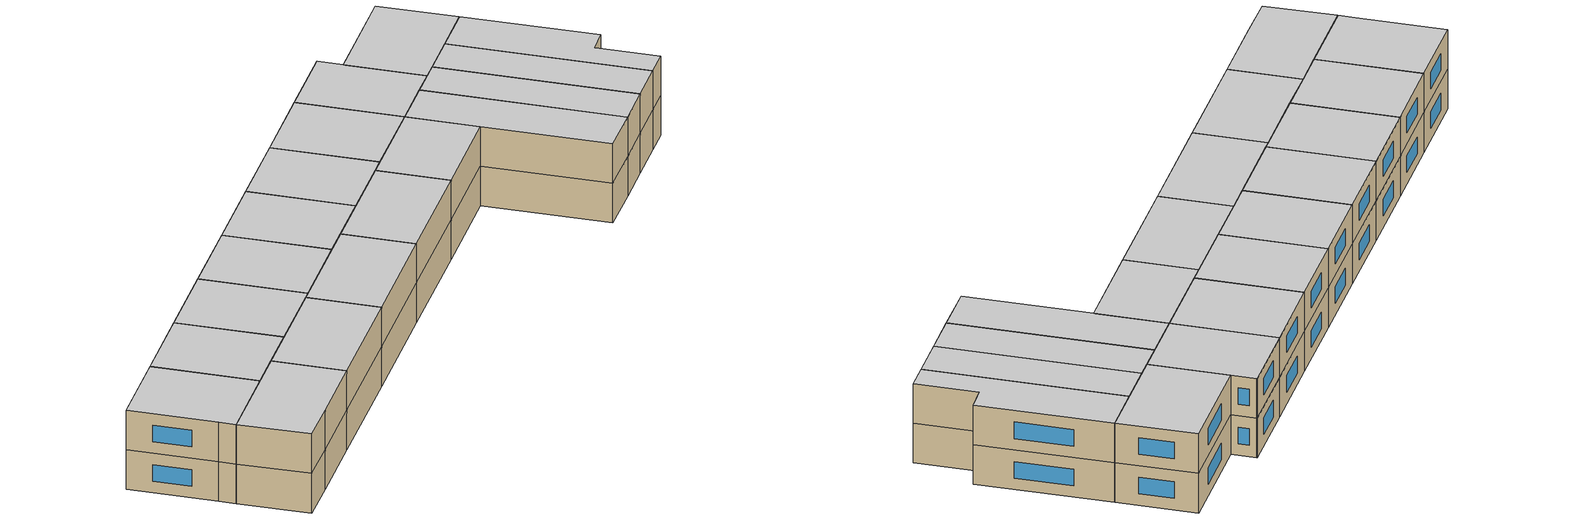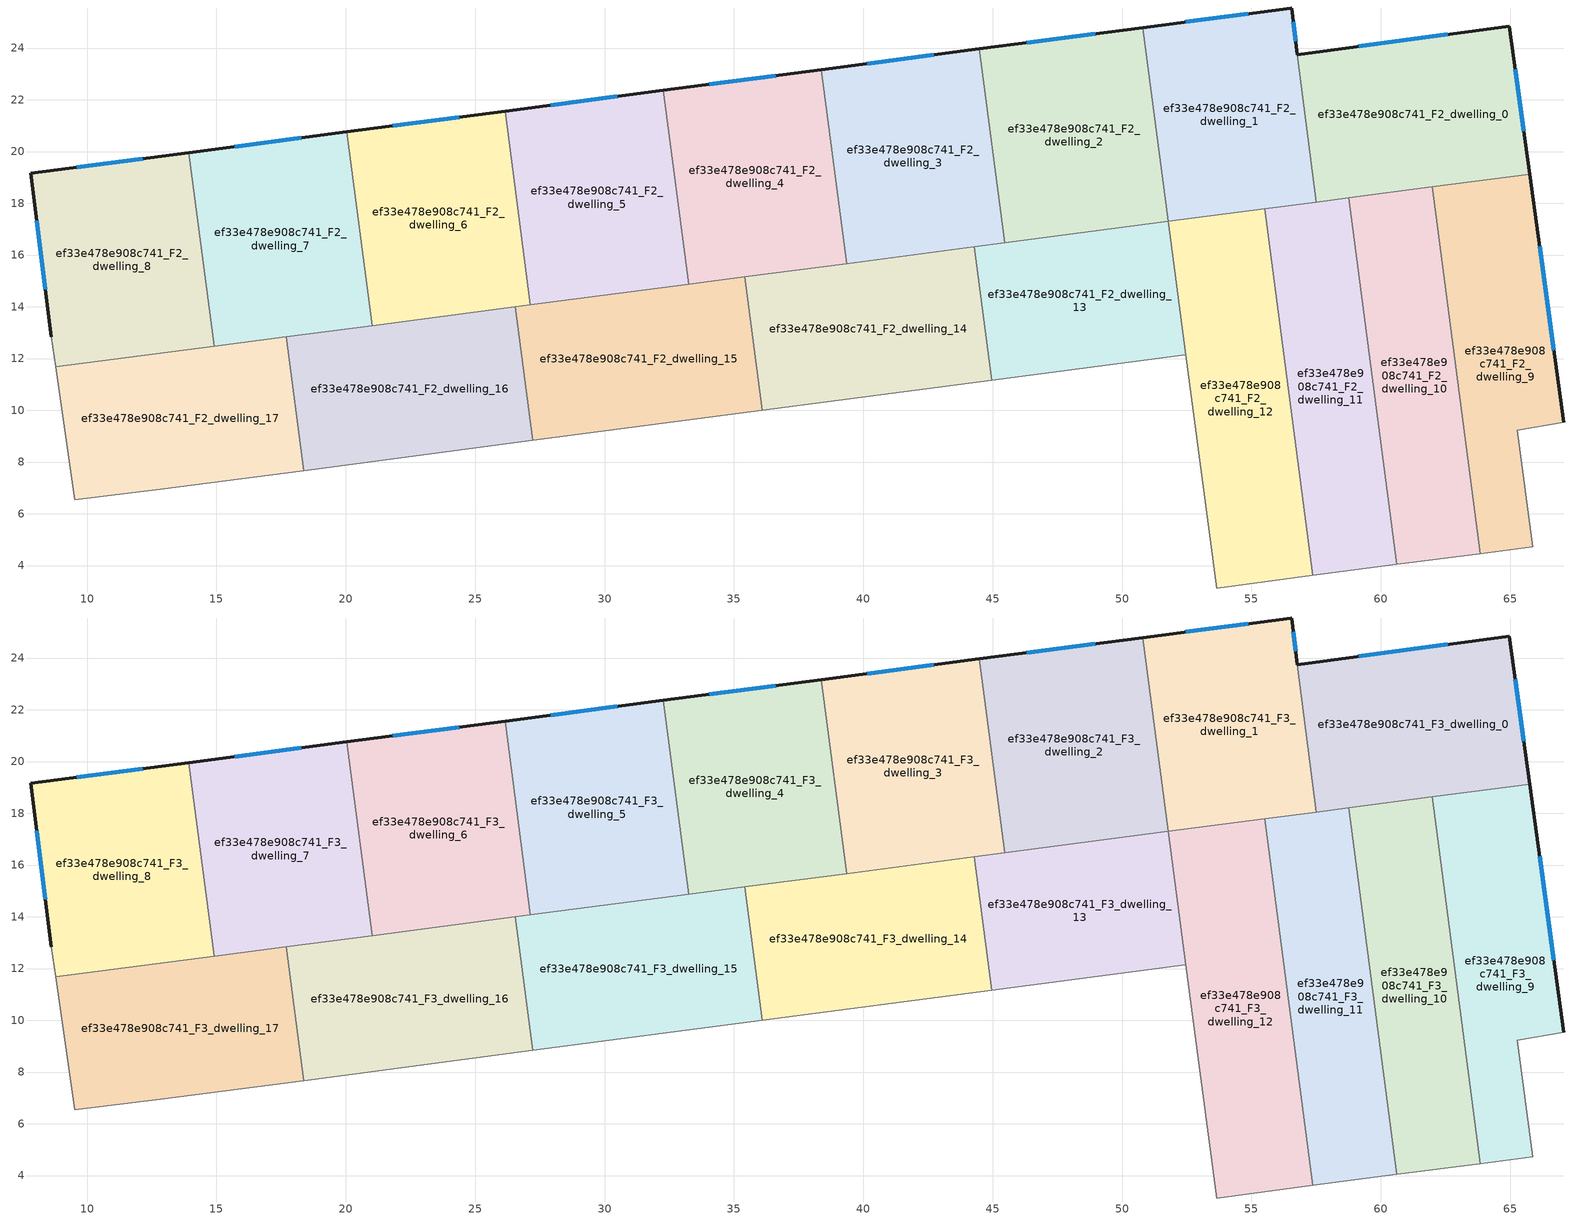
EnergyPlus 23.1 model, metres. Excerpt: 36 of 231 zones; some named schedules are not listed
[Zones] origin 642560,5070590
ef33e478e908c741_F2_dwelling_0
 floor to ef33e478e908c741_F1_dwelling_0 (EU_floor_Construction): 64.97,24.84 65.75,19.12 57.51,18.05 56.76,23.75 z6
 wall outside (EU_wall_Construction): 65.75,19.12 64.97,24.84 56.76,23.75 z6:9
 wall to ef33e478e908c741_F2_dwelling_1 (EU_wall_Construction): 56.76,23.75 57.51,18.05 z6:9
 wall to ef33e478e908c741_F2_dwelling_9 (EU_wall_Construction): 61.98,18.63 65.75,19.12 z6:9
 wall to ef33e478e908c741_F2_dwelling_10 (EU_wall_Construction): 58.75,18.21 61.98,18.63 z6:9
 wall to ef33e478e908c741_F2_dwelling_11 (EU_wall_Construction): 57.51,18.05 58.75,18.21 z6:9
 window (EU_Window_Construction): 62.59,24.53 59.14,24.07 / 65.53,20.78 65.2,23.19 z6.87:8.13
ef33e478e908c741_F2_dwelling_1
 floor to ef33e478e908c741_F1_dwelling_1 (EU_floor_Construction): 56.56,25.55 56.76,23.75 57.51,18.05 51.78,17.3 50.8,24.79 56.53,25.54 z6
 wall outside (EU_wall_Construction): 56.76,23.75 56.56,25.55 56.53,25.54 50.8,24.79 z6:9
 wall to ef33e478e908c741_F2_dwelling_2 (EU_wall_Construction): 50.8,24.79 51.78,17.3 z6:9
 wall to ef33e478e908c741_F2_dwelling_12 (EU_wall_Construction): 51.78,17.3 55.52,17.79 z6:9
 wall to ef33e478e908c741_F2_dwelling_11 (EU_wall_Construction): 55.52,17.79 57.51,18.05 z6:9
 window (EU_Window_Construction): 54.87,25.33 52.46,25.01 / 56.71,24.27 56.62,25.03 z6.87:8.13
ef33e478e908c741_F2_dwelling_10
 floor to ef33e478e908c741_F1_dwelling_10 (EU_floor_Construction): 61.98,18.63 63.84,4.46 60.61,4.04 58.75,18.21 z6
 wall to ef33e478e908c741_F2_dwelling_9 (EU_wall_Construction): 63.84,4.46 61.98,18.63 z6:9
 wall adiabatic (EU_wall_Construction): 60.61,4.04 63.84,4.46 z6:9
 wall to ef33e478e908c741_F2_dwelling_11 (EU_wall_Construction): 58.75,18.21 60.61,4.04 z6:9
ef33e478e908c741_F2_dwelling_11
 floor to ef33e478e908c741_F1_dwelling_11 (EU_floor_Construction): 58.75,18.21 60.61,4.04 57.38,3.62 55.52,17.79 z6
 wall adiabatic (EU_wall_Construction): 57.38,3.62 60.61,4.04 z6:9
 wall to ef33e478e908c741_F2_dwelling_12 (EU_wall_Construction): 55.52,17.79 57.38,3.62 z6:9
ef33e478e908c741_F2_dwelling_12
 floor to ef33e478e908c741_F1_dwelling_12 (EU_floor_Construction): 55.52,17.79 57.38,3.62 53.66,3.13 52.46,12.14 51.78,17.3 z6
 wall adiabatic (EU_wall_Construction): 52.46,12.14 53.66,3.13 57.38,3.62 z6:9
 wall to ef33e478e908c741_F2_dwelling_13 (EU_wall_Construction): 51.78,17.3 52.46,12.14 z6:9
ef33e478e908c741_F2_dwelling_13
 floor to ef33e478e908c741_F1_dwelling_13 (EU_floor_Construction): 51.78,17.3 52.46,12.14 44.96,11.16 44.29,16.32 z6
 wall adiabatic (EU_wall_Construction): 44.96,11.16 52.46,12.14 z6:9
 wall to ef33e478e908c741_F2_dwelling_14 (EU_wall_Construction): 44.29,16.32 44.96,11.16 z6:9
 wall to ef33e478e908c741_F2_dwelling_2 (EU_wall_Construction): 51.78,17.3 45.47,16.47 z6:9
 wall to ef33e478e908c741_F2_dwelling_3 (EU_wall_Construction): 45.47,16.47 44.29,16.32 z6:9
ef33e478e908c741_F2_dwelling_14
 floor to ef33e478e908c741_F1_dwelling_14 (EU_floor_Construction): 44.29,16.32 44.96,11.16 36.1,10 35.42,15.16 z6
 wall adiabatic (EU_wall_Construction): 36.1,10 44.96,11.16 z6:9
 wall to ef33e478e908c741_F2_dwelling_15 (EU_wall_Construction): 35.42,15.16 36.1,10 z6:9
 wall to ef33e478e908c741_F2_dwelling_3 (EU_wall_Construction): 44.29,16.32 39.36,15.67 z6:9
 wall to ef33e478e908c741_F2_dwelling_4 (EU_wall_Construction): 39.36,15.67 35.42,15.16 z6:9
ef33e478e908c741_F2_dwelling_15
 floor to ef33e478e908c741_F1_dwelling_15 (EU_floor_Construction): 35.42,15.16 36.1,10 27.23,8.83 26.56,14 z6
 wall adiabatic (EU_wall_Construction): 27.23,8.83 36.1,10 z6:9
 wall to ef33e478e908c741_F2_dwelling_16 (EU_wall_Construction): 26.56,14 27.23,8.83 z6:9
 wall to ef33e478e908c741_F2_dwelling_5 (EU_wall_Construction): 33.25,14.87 27.14,14.07 z6:9
 wall to ef33e478e908c741_F2_dwelling_6 (EU_wall_Construction): 27.14,14.07 26.56,14 z6:9
 wall to ef33e478e908c741_F2_dwelling_4 (EU_wall_Construction): 35.42,15.16 33.25,14.87 z6:9
ef33e478e908c741_F2_dwelling_16
 floor to ef33e478e908c741_F1_dwelling_16 (EU_floor_Construction): 26.56,14 27.23,8.83 18.37,7.67 17.69,12.84 z6
 wall adiabatic (EU_wall_Construction): 18.37,7.67 27.23,8.83 z6:9
 wall to ef33e478e908c741_F2_dwelling_17 (EU_wall_Construction): 17.69,12.84 18.37,7.67 z6:9
 wall to ef33e478e908c741_F2_dwelling_6 (EU_wall_Construction): 26.56,14 21.02,13.27 z6:9
 wall to ef33e478e908c741_F2_dwelling_7 (EU_wall_Construction): 21.02,13.27 17.69,12.84 z6:9
ef33e478e908c741_F2_dwelling_17
 floor to ef33e478e908c741_F1_dwelling_17 (EU_floor_Construction): 17.69,12.84 18.37,7.67 12.83,6.95 9.53,6.55 8.79,11.67 z6
 wall adiabatic (EU_wall_Construction): 8.79,11.67 9.53,6.55 12.83,6.95 18.37,7.67 z6:9
 wall to ef33e478e908c741_F2_dwelling_8 (EU_wall_Construction): 14.91,12.47 8.79,11.67 z6:9
 wall to ef33e478e908c741_F2_dwelling_7 (EU_wall_Construction): 17.69,12.84 14.91,12.47 z6:9
ef33e478e908c741_F2_dwelling_2
 floor to ef33e478e908c741_F1_dwelling_2 (EU_floor_Construction): 50.8,24.79 51.78,17.3 45.47,16.47 44.49,23.96 z6
 wall outside (EU_wall_Construction): 50.8,24.79 44.49,23.96 z6:9
 wall to ef33e478e908c741_F2_dwelling_3 (EU_wall_Construction): 44.49,23.96 45.47,16.47 z6:9
 window (EU_Window_Construction): 48.97,24.55 46.32,24.2 z6.87:8.13
ef33e478e908c741_F2_dwelling_3
 floor to ef33e478e908c741_F1_dwelling_3 (EU_floor_Construction): 44.49,23.96 45.47,16.47 39.36,15.67 38.38,23.16 z6
 wall outside (EU_wall_Construction): 44.49,23.96 38.38,23.16 z6:9
 wall to ef33e478e908c741_F2_dwelling_4 (EU_wall_Construction): 38.38,23.16 39.36,15.67 z6:9
 window (EU_Window_Construction): 42.72,23.73 40.15,23.4 z6.87:8.13
ef33e478e908c741_F2_dwelling_4
 floor to ef33e478e908c741_F1_dwelling_4 (EU_floor_Construction): 38.38,23.16 39.36,15.67 33.25,14.87 32.27,22.36 z6
 wall outside (EU_wall_Construction): 38.38,23.16 32.27,22.36 z6:9
 wall to ef33e478e908c741_F2_dwelling_5 (EU_wall_Construction): 32.27,22.36 33.25,14.87 z6:9
 window (EU_Window_Construction): 36.61,22.93 34.04,22.59 z6.87:8.13
ef33e478e908c741_F2_dwelling_5
 floor to ef33e478e908c741_F1_dwelling_5 (EU_floor_Construction): 32.27,22.36 33.25,14.87 27.14,14.07 26.16,21.56 z6
 wall outside (EU_wall_Construction): 32.27,22.36 26.16,21.56 z6:9
 wall to ef33e478e908c741_F2_dwelling_6 (EU_wall_Construction): 26.16,21.56 27.14,14.07 z6:9
 window (EU_Window_Construction): 30.5,22.13 27.93,21.79 z6.87:8.13
ef33e478e908c741_F2_dwelling_6
 floor to ef33e478e908c741_F1_dwelling_6 (EU_floor_Construction): 26.16,21.56 27.14,14.07 21.02,13.27 20.05,20.76 z6
 wall outside (EU_wall_Construction): 26.16,21.56 20.05,20.76 z6:9
 wall to ef33e478e908c741_F2_dwelling_7 (EU_wall_Construction): 20.05,20.76 21.02,13.27 z6:9
 window (EU_Window_Construction): 24.39,21.33 21.82,20.99 z6.87:8.13
ef33e478e908c741_F2_dwelling_7
 floor to ef33e478e908c741_F1_dwelling_7 (EU_floor_Construction): 20.05,20.76 21.02,13.27 14.91,12.47 13.93,19.96 z6
 wall outside (EU_wall_Construction): 20.05,20.76 13.93,19.96 z6:9
 wall to ef33e478e908c741_F2_dwelling_8 (EU_wall_Construction): 13.93,19.96 14.91,12.47 z6:9
 window (EU_Window_Construction): 18.27,20.53 15.7,20.19 z6.87:8.13
ef33e478e908c741_F2_dwelling_8
 floor to ef33e478e908c741_F1_dwelling_8 (EU_floor_Construction): 13.93,19.96 14.91,12.47 8.79,11.67 8.63,12.85 7.83,19.16 z6
 wall outside (EU_wall_Construction): 13.93,19.96 7.83,19.16 8.63,12.85 z6:9
 wall adiabatic (EU_wall_Construction): 8.63,12.85 8.79,11.67 z6:9
 window (EU_Window_Construction): 12.16,19.73 9.6,19.39 / 8.06,17.33 8.39,14.68 z6.87:8.13
ef33e478e908c741_F2_dwelling_9
 floor to ef33e478e908c741_F1_dwelling_9 (EU_floor_Construction): 65.75,19.12 67.07,9.53 65.27,9.23 65.86,4.73 63.84,4.46 61.98,18.63 z6
 wall outside (EU_wall_Construction): 67.07,9.53 65.75,19.12 z6:9
 wall adiabatic (EU_wall_Construction): 63.84,4.46 65.86,4.73 65.27,9.23 67.07,9.53 z6:9
 window (EU_Window_Construction): 66.69,12.31 66.13,16.34 z6.87:8.13
ef33e478e908c741_F3_dwelling_0
 floor to ef33e478e908c741_F2_dwelling_0 (EU_floor_Construction): 64.97,24.84 65.75,19.12 57.51,18.05 56.76,23.75 z9
 wall outside (EU_wall_Construction): 65.75,19.12 64.97,24.84 56.76,23.75 z9:12
 wall to ef33e478e908c741_F3_dwelling_1 (EU_wall_Construction): 56.76,23.75 57.51,18.05 z9:12
 wall to ef33e478e908c741_F3_dwelling_9 (EU_wall_Construction): 61.98,18.63 65.75,19.12 z9:12
 wall to ef33e478e908c741_F3_dwelling_10 (EU_wall_Construction): 58.75,18.21 61.98,18.63 z9:12
 wall to ef33e478e908c741_F3_dwelling_11 (EU_wall_Construction): 57.51,18.05 58.75,18.21 z9:12
 window (EU_Window_Construction): 62.59,24.53 59.14,24.07 / 65.53,20.78 65.2,23.19 z9.87:11.13
 ceiling to ef33e478e908c741_F4_dwelling_0 (EU_floor_Construction): 65.75,19.12 64.97,24.84 56.76,23.75 57.51,18.05 z12
ef33e478e908c741_F3_dwelling_1
 floor to ef33e478e908c741_F2_dwelling_1 (EU_floor_Construction): 56.56,25.55 56.76,23.75 57.51,18.05 51.78,17.3 50.8,24.79 56.53,25.54 z9
 wall outside (EU_wall_Construction): 56.76,23.75 56.56,25.55 56.53,25.54 50.8,24.79 z9:12
 wall to ef33e478e908c741_F3_dwelling_2 (EU_wall_Construction): 50.8,24.79 51.78,17.3 z9:12
 wall to ef33e478e908c741_F3_dwelling_12 (EU_wall_Construction): 51.78,17.3 55.52,17.79 z9:12
 wall to ef33e478e908c741_F3_dwelling_11 (EU_wall_Construction): 55.52,17.79 57.51,18.05 z9:12
 window (EU_Window_Construction): 54.87,25.33 52.46,25.01 / 56.71,24.27 56.62,25.03 z9.87:11.13
 ceiling to ef33e478e908c741_F4_dwelling_1 (EU_floor_Construction): 57.51,18.05 56.76,23.75 56.56,25.55 56.53,25.54 50.8,24.79 51.78,17.3 z12
ef33e478e908c741_F3_dwelling_10
 floor to ef33e478e908c741_F2_dwelling_10 (EU_floor_Construction): 61.98,18.63 63.84,4.46 60.61,4.04 58.75,18.21 z9
 wall to ef33e478e908c741_F3_dwelling_9 (EU_wall_Construction): 63.84,4.46 61.98,18.63 z9:12
 wall adiabatic (EU_wall_Construction): 60.61,4.04 63.84,4.46 z9:12
 wall to ef33e478e908c741_F3_dwelling_11 (EU_wall_Construction): 58.75,18.21 60.61,4.04 z9:12
 ceiling to ef33e478e908c741_F4_dwelling_10 (EU_floor_Construction): 63.84,4.46 61.98,18.63 58.75,18.21 60.61,4.04 z12
ef33e478e908c741_F3_dwelling_11
 floor to ef33e478e908c741_F2_dwelling_11 (EU_floor_Construction): 58.75,18.21 60.61,4.04 57.38,3.62 55.52,17.79 z9
 wall adiabatic (EU_wall_Construction): 57.38,3.62 60.61,4.04 z9:12
 wall to ef33e478e908c741_F3_dwelling_12 (EU_wall_Construction): 55.52,17.79 57.38,3.62 z9:12
 ceiling to ef33e478e908c741_F4_dwelling_11 (EU_floor_Construction): 60.61,4.04 58.75,18.21 55.52,17.79 57.38,3.62 z12
ef33e478e908c741_F3_dwelling_12
 floor to ef33e478e908c741_F2_dwelling_12 (EU_floor_Construction): 55.52,17.79 57.38,3.62 53.66,3.13 52.46,12.14 51.78,17.3 z9
 wall adiabatic (EU_wall_Construction): 52.46,12.14 53.66,3.13 57.38,3.62 z9:12
 wall to ef33e478e908c741_F3_dwelling_13 (EU_wall_Construction): 51.78,17.3 52.46,12.14 z9:12
 ceiling to ef33e478e908c741_F4_dwelling_12 (EU_floor_Construction): 57.38,3.62 55.52,17.79 51.78,17.3 52.46,12.14 53.66,3.13 z12
ef33e478e908c741_F3_dwelling_13
 floor to ef33e478e908c741_F2_dwelling_13 (EU_floor_Construction): 51.78,17.3 52.46,12.14 44.96,11.16 44.29,16.32 z9
 wall adiabatic (EU_wall_Construction): 44.96,11.16 52.46,12.14 z9:12
 wall to ef33e478e908c741_F3_dwelling_14 (EU_wall_Construction): 44.29,16.32 44.96,11.16 z9:12
 wall to ef33e478e908c741_F3_dwelling_2 (EU_wall_Construction): 51.78,17.3 45.47,16.47 z9:12
 wall to ef33e478e908c741_F3_dwelling_3 (EU_wall_Construction): 45.47,16.47 44.29,16.32 z9:12
 ceiling to ef33e478e908c741_F4_dwelling_13 (EU_floor_Construction): 52.46,12.14 51.78,17.3 44.29,16.32 44.96,11.16 z12
ef33e478e908c741_F3_dwelling_14
 floor to ef33e478e908c741_F2_dwelling_14 (EU_floor_Construction): 44.29,16.32 44.96,11.16 36.1,10 35.42,15.16 z9
 wall adiabatic (EU_wall_Construction): 36.1,10 44.96,11.16 z9:12
 wall to ef33e478e908c741_F3_dwelling_15 (EU_wall_Construction): 35.42,15.16 36.1,10 z9:12
 wall to ef33e478e908c741_F3_dwelling_3 (EU_wall_Construction): 44.29,16.32 39.36,15.67 z9:12
 wall to ef33e478e908c741_F3_dwelling_4 (EU_wall_Construction): 39.36,15.67 35.42,15.16 z9:12
 ceiling to ef33e478e908c741_F4_dwelling_14 (EU_floor_Construction): 44.96,11.16 44.29,16.32 35.42,15.16 36.1,10 z12
ef33e478e908c741_F3_dwelling_15
 floor to ef33e478e908c741_F2_dwelling_15 (EU_floor_Construction): 35.42,15.16 36.1,10 27.23,8.83 26.56,14 z9
 wall adiabatic (EU_wall_Construction): 27.23,8.83 36.1,10 z9:12
 wall to ef33e478e908c741_F3_dwelling_16 (EU_wall_Construction): 26.56,14 27.23,8.83 z9:12
 wall to ef33e478e908c741_F3_dwelling_5 (EU_wall_Construction): 33.25,14.87 27.14,14.07 z9:12
 wall to ef33e478e908c741_F3_dwelling_6 (EU_wall_Construction): 27.14,14.07 26.56,14 z9:12
 wall to ef33e478e908c741_F3_dwelling_4 (EU_wall_Construction): 35.42,15.16 33.25,14.87 z9:12
 ceiling to ef33e478e908c741_F4_dwelling_15 (EU_floor_Construction): 36.1,10 35.42,15.16 26.56,14 27.23,8.83 z12
ef33e478e908c741_F3_dwelling_16
 floor to ef33e478e908c741_F2_dwelling_16 (EU_floor_Construction): 26.56,14 27.23,8.83 18.37,7.67 17.69,12.84 z9
 wall adiabatic (EU_wall_Construction): 18.37,7.67 27.23,8.83 z9:12
 wall to ef33e478e908c741_F3_dwelling_17 (EU_wall_Construction): 17.69,12.84 18.37,7.67 z9:12
 wall to ef33e478e908c741_F3_dwelling_6 (EU_wall_Construction): 26.56,14 21.02,13.27 z9:12
 wall to ef33e478e908c741_F3_dwelling_7 (EU_wall_Construction): 21.02,13.27 17.69,12.84 z9:12
 ceiling to ef33e478e908c741_F4_dwelling_16 (EU_floor_Construction): 27.23,8.83 26.56,14 17.69,12.84 18.37,7.67 z12
ef33e478e908c741_F3_dwelling_17
 floor to ef33e478e908c741_F2_dwelling_17 (EU_floor_Construction): 17.69,12.84 18.37,7.67 12.83,6.95 9.53,6.55 8.79,11.67 z9
 wall adiabatic (EU_wall_Construction): 8.79,11.67 9.53,6.55 12.83,6.95 18.37,7.67 z9:12
 wall to ef33e478e908c741_F3_dwelling_8 (EU_wall_Construction): 14.91,12.47 8.79,11.67 z9:12
 wall to ef33e478e908c741_F3_dwelling_7 (EU_wall_Construction): 17.69,12.84 14.91,12.47 z9:12
 ceiling to ef33e478e908c741_F4_dwelling_17 (EU_floor_Construction): 18.37,7.67 17.69,12.84 8.79,11.67 9.53,6.55 12.83,6.95 z12
ef33e478e908c741_F3_dwelling_2
 floor to ef33e478e908c741_F2_dwelling_2 (EU_floor_Construction): 50.8,24.79 51.78,17.3 45.47,16.47 44.49,23.96 z9
 wall outside (EU_wall_Construction): 50.8,24.79 44.49,23.96 z9:12
 wall to ef33e478e908c741_F3_dwelling_3 (EU_wall_Construction): 44.49,23.96 45.47,16.47 z9:12
 window (EU_Window_Construction): 48.97,24.55 46.32,24.2 z9.87:11.13
 ceiling to ef33e478e908c741_F4_dwelling_2 (EU_floor_Construction): 51.78,17.3 50.8,24.79 44.49,23.96 45.47,16.47 z12
ef33e478e908c741_F3_dwelling_3
 floor to ef33e478e908c741_F2_dwelling_3 (EU_floor_Construction): 44.49,23.96 45.47,16.47 39.36,15.67 38.38,23.16 z9
 wall outside (EU_wall_Construction): 44.49,23.96 38.38,23.16 z9:12
 wall to ef33e478e908c741_F3_dwelling_4 (EU_wall_Construction): 38.38,23.16 39.36,15.67 z9:12
 window (EU_Window_Construction): 42.72,23.73 40.15,23.4 z9.87:11.13
 ceiling to ef33e478e908c741_F4_dwelling_3 (EU_floor_Construction): 45.47,16.47 44.49,23.96 38.38,23.16 39.36,15.67 z12
ef33e478e908c741_F3_dwelling_4
 floor to ef33e478e908c741_F2_dwelling_4 (EU_floor_Construction): 38.38,23.16 39.36,15.67 33.25,14.87 32.27,22.36 z9
 wall outside (EU_wall_Construction): 38.38,23.16 32.27,22.36 z9:12
 wall to ef33e478e908c741_F3_dwelling_5 (EU_wall_Construction): 32.27,22.36 33.25,14.87 z9:12
 window (EU_Window_Construction): 36.61,22.93 34.04,22.59 z9.87:11.13
 ceiling to ef33e478e908c741_F4_dwelling_4 (EU_floor_Construction): 39.36,15.67 38.38,23.16 32.27,22.36 33.25,14.87 z12
ef33e478e908c741_F3_dwelling_5
 floor to ef33e478e908c741_F2_dwelling_5 (EU_floor_Construction): 32.27,22.36 33.25,14.87 27.14,14.07 26.16,21.56 z9
 wall outside (EU_wall_Construction): 32.27,22.36 26.16,21.56 z9:12
 wall to ef33e478e908c741_F3_dwelling_6 (EU_wall_Construction): 26.16,21.56 27.14,14.07 z9:12
 window (EU_Window_Construction): 30.5,22.13 27.93,21.79 z9.87:11.13
 ceiling to ef33e478e908c741_F4_dwelling_5 (EU_floor_Construction): 33.25,14.87 32.27,22.36 26.16,21.56 27.14,14.07 z12
ef33e478e908c741_F3_dwelling_6
 floor to ef33e478e908c741_F2_dwelling_6 (EU_floor_Construction): 26.16,21.56 27.14,14.07 21.02,13.27 20.05,20.76 z9
 wall outside (EU_wall_Construction): 26.16,21.56 20.05,20.76 z9:12
 wall to ef33e478e908c741_F3_dwelling_7 (EU_wall_Construction): 20.05,20.76 21.02,13.27 z9:12
 window (EU_Window_Construction): 24.39,21.33 21.82,20.99 z9.87:11.13
 ceiling to ef33e478e908c741_F4_dwelling_6 (EU_floor_Construction): 27.14,14.07 26.16,21.56 20.05,20.76 21.02,13.27 z12
ef33e478e908c741_F3_dwelling_7
 floor to ef33e478e908c741_F2_dwelling_7 (EU_floor_Construction): 20.05,20.76 21.02,13.27 14.91,12.47 13.93,19.96 z9
 wall outside (EU_wall_Construction): 20.05,20.76 13.93,19.96 z9:12
 wall to ef33e478e908c741_F3_dwelling_8 (EU_wall_Construction): 13.93,19.96 14.91,12.47 z9:12
 window (EU_Window_Construction): 18.27,20.53 15.7,20.19 z9.87:11.13
 ceiling to ef33e478e908c741_F4_dwelling_7 (EU_floor_Construction): 21.02,13.27 20.05,20.76 13.93,19.96 14.91,12.47 z12
ef33e478e908c741_F3_dwelling_8
 floor to ef33e478e908c741_F2_dwelling_8 (EU_floor_Construction): 13.93,19.96 14.91,12.47 8.79,11.67 8.63,12.85 7.83,19.16 z9
 wall outside (EU_wall_Construction): 13.93,19.96 7.83,19.16 8.63,12.85 z9:12
 wall adiabatic (EU_wall_Construction): 8.63,12.85 8.79,11.67 z9:12
 window (EU_Window_Construction): 12.16,19.73 9.6,19.39 / 8.06,17.33 8.39,14.68 z9.87:11.13
 ceiling to ef33e478e908c741_F4_dwelling_8 (EU_floor_Construction): 14.91,12.47 13.93,19.96 7.83,19.16 8.63,12.85 8.79,11.67 z12
ef33e478e908c741_F3_dwelling_9
 floor to ef33e478e908c741_F2_dwelling_9 (EU_floor_Construction): 65.75,19.12 67.07,9.53 65.27,9.23 65.86,4.73 63.84,4.46 61.98,18.63 z9
 wall outside (EU_wall_Construction): 67.07,9.53 65.75,19.12 z9:12
 wall adiabatic (EU_wall_Construction): 63.84,4.46 65.86,4.73 65.27,9.23 67.07,9.53 z9:12
 window (EU_Window_Construction): 66.69,12.31 66.13,16.34 z9.87:11.13
 ceiling to ef33e478e908c741_F4_dwelling_9 (EU_floor_Construction): 65.86,4.73 65.27,9.23 67.07,9.53 65.75,19.12 61.98,18.63 63.84,4.46 z12
[Building]
EU S2 Campaign: North Axis=0; Terrain=City; Solar Distribution=FullExterior
[Site:Location]
Lyon-Bron: Latitude=45.75; Longitude=5; Time Zone=1; Elevation=198
[SizingPeriod:WeatherFileDays]
AnnualSizingPeriod: Begin Month=1; Begin Day of Month=1; End Month=12; End Day of Month=31; Day of Week for Start Day=Monday; Use Weather File Daylight Saving Period=No; Use Weather File Rain and Snow Indicators=No
[MATERIAL]
EU_InternalMass_Material: Roughness=MediumRough; Thickness=0.1; Conductivity=1; Density=1800; Specific Heat=900; Thermal Absorptance=0.9; Solar Absorptance=0.7; Visible Absorptance=0.7
[MATERIAL:NOMASS] Roughness=MediumRough; Thermal Absorptance=0.9; Solar Absorptance=0.7; Visible Absorptance=0.7
Name | Thermal Resistance
EU_wall_NoMass | 1.15691
EU_floor_NoMass | 1.78277
[WINDOWMATERIAL:SIMPLEGLAZINGSYSTEM]
EU_Window_SimpleGlazing: UFactor=2.71266; Solar Heat Gain Coefficient=0.75; Visible Transmittance=0.75
[CONSTRUCTION]
EU_wall_Construction: EU_wall_NoMass
EU_floor_Construction: EU_floor_NoMass
EU_Window_Construction: EU_Window_SimpleGlazing
EU_InternalMass_Construction: EU_InternalMass_Material
[ZONE] Type=1; Multiplier=1; Ceiling Height=autocalculate; Floor Area=autocalculate; Part of Total Floor Area=Yes
Name | Volume
ef33e478e908c741_F2_dwelling_0; ef33e478e908c741_F3_dwelling_0 | 143.422
ef33e478e908c741_F2_dwelling_1; ef33e478e908c741_F3_dwelling_1 | 131.086
ef33e478e908c741_F2_dwelling_10; ef33e478e908c741_F3_dwelling_10 | 139.622
ef33e478e908c741_F2_dwelling_11; ef33e478e908c741_F3_dwelling_11 | 139.666
ef33e478e908c741_F2_dwelling_12; ef33e478e908c741_F3_dwelling_12 | 161.384
ef33e478e908c741_F2_dwelling_13; ef33e478e908c741_F3_dwelling_13 | 117.94
ef33e478e908c741_F2_dwelling_14; ef33e478e908c741_F3_dwelling_14 | 139.639
ef33e478e908c741_F2_dwelling_15; ef33e478e908c741_F3_dwelling_15 | 139.651
ef33e478e908c741_F2_dwelling_16; ef33e478e908c741_F3_dwelling_16 | 139.64
ef33e478e908c741_F2_dwelling_17; ef33e478e908c741_F3_dwelling_17 | 139.644
ef33e478e908c741_F2_dwelling_2; ef33e478e908c741_F3_dwelling_2 | 144.415
ef33e478e908c741_F2_dwelling_3; ef33e478e908c741_F3_dwelling_3 | 139.658
ef33e478e908c741_F2_dwelling_4; ef33e478e908c741_F3_dwelling_4 | 139.632
ef33e478e908c741_F2_dwelling_5; ef33e478e908c741_F3_dwelling_5 | 139.638
ef33e478e908c741_F2_dwelling_6; ef33e478e908c741_F3_dwelling_6; ef33e478e908c741_F2_dwelling_7; ef33e478e908c741_F3_dwelling_7 | 139.646
ef33e478e908c741_F2_dwelling_8; ef33e478e908c741_F3_dwelling_8 | 139.653
ef33e478e908c741_F2_dwelling_9; ef33e478e908c741_F3_dwelling_9 | 139.655
[INTERNALMASS] Construction=EU_InternalMass_Construction
Name | Zone or ZoneList | Surface Area
ef33e478e908c741_F2_dwelling_0_EU_InternalMass | ef33e478e908c741_F2_dwelling_0 | 47.8076
ef33e478e908c741_F2_dwelling_1_EU_InternalMass | ef33e478e908c741_F2_dwelling_1 | 43.6956
ef33e478e908c741_F2_dwelling_2_EU_InternalMass | ef33e478e908c741_F2_dwelling_2 | 48.1387
ef33e478e908c741_F2_dwelling_3_EU_InternalMass | ef33e478e908c741_F2_dwelling_3 | 46.5526
ef33e478e908c741_F2_dwelling_4_EU_InternalMass | ef33e478e908c741_F2_dwelling_4 | 46.5438
ef33e478e908c741_F2_dwelling_5_EU_InternalMass | ef33e478e908c741_F2_dwelling_5 | 46.5459
ef33e478e908c741_F2_dwelling_6_EU_InternalMass | ef33e478e908c741_F2_dwelling_6 | 46.5487
ef33e478e908c741_F2_dwelling_7_EU_InternalMass | ef33e478e908c741_F2_dwelling_7 | 46.5488
ef33e478e908c741_F2_dwelling_8_EU_InternalMass | ef33e478e908c741_F2_dwelling_8 | 46.5511
ef33e478e908c741_F2_dwelling_9_EU_InternalMass | ef33e478e908c741_F2_dwelling_9 | 46.5516
ef33e478e908c741_F2_dwelling_10_EU_InternalMass | ef33e478e908c741_F2_dwelling_10 | 46.5407
ef33e478e908c741_F2_dwelling_11_EU_InternalMass | ef33e478e908c741_F2_dwelling_11 | 46.5549
ef33e478e908c741_F2_dwelling_12_EU_InternalMass | ef33e478e908c741_F2_dwelling_12 | 53.7947
ef33e478e908c741_F2_dwelling_13_EU_InternalMass | ef33e478e908c741_F2_dwelling_13 | 39.3134
ef33e478e908c741_F2_dwelling_14_EU_InternalMass | ef33e478e908c741_F2_dwelling_14 | 46.5467
ef33e478e908c741_F2_dwelling_15_EU_InternalMass | ef33e478e908c741_F2_dwelling_15 | 46.55
ef33e478e908c741_F2_dwelling_16_EU_InternalMass | ef33e478e908c741_F2_dwelling_16 | 46.5464
ef33e478e908c741_F2_dwelling_17_EU_InternalMass | ef33e478e908c741_F2_dwelling_17 | 46.5485
ef33e478e908c741_F3_dwelling_0_EU_InternalMass | ef33e478e908c741_F3_dwelling_0 | 47.8076
ef33e478e908c741_F3_dwelling_1_EU_InternalMass | ef33e478e908c741_F3_dwelling_1 | 43.6956
ef33e478e908c741_F3_dwelling_2_EU_InternalMass | ef33e478e908c741_F3_dwelling_2 | 48.1387
ef33e478e908c741_F3_dwelling_3_EU_InternalMass | ef33e478e908c741_F3_dwelling_3 | 46.5526
ef33e478e908c741_F3_dwelling_4_EU_InternalMass | ef33e478e908c741_F3_dwelling_4 | 46.5438
ef33e478e908c741_F3_dwelling_5_EU_InternalMass | ef33e478e908c741_F3_dwelling_5 | 46.5459
ef33e478e908c741_F3_dwelling_6_EU_InternalMass | ef33e478e908c741_F3_dwelling_6 | 46.5487
ef33e478e908c741_F3_dwelling_7_EU_InternalMass | ef33e478e908c741_F3_dwelling_7 | 46.5488
ef33e478e908c741_F3_dwelling_8_EU_InternalMass | ef33e478e908c741_F3_dwelling_8 | 46.5511
ef33e478e908c741_F3_dwelling_9_EU_InternalMass | ef33e478e908c741_F3_dwelling_9 | 46.5516
ef33e478e908c741_F3_dwelling_10_EU_InternalMass | ef33e478e908c741_F3_dwelling_10 | 46.5407
ef33e478e908c741_F3_dwelling_11_EU_InternalMass | ef33e478e908c741_F3_dwelling_11 | 46.5549
ef33e478e908c741_F3_dwelling_12_EU_InternalMass | ef33e478e908c741_F3_dwelling_12 | 53.7947
ef33e478e908c741_F3_dwelling_13_EU_InternalMass | ef33e478e908c741_F3_dwelling_13 | 39.3134
ef33e478e908c741_F3_dwelling_14_EU_InternalMass | ef33e478e908c741_F3_dwelling_14 | 46.5467
ef33e478e908c741_F3_dwelling_15_EU_InternalMass | ef33e478e908c741_F3_dwelling_15 | 46.55
ef33e478e908c741_F3_dwelling_16_EU_InternalMass | ef33e478e908c741_F3_dwelling_16 | 46.5464
ef33e478e908c741_F3_dwelling_17_EU_InternalMass | ef33e478e908c741_F3_dwelling_17 | 46.5485
[OTHEREQUIPMENT] Fuel Type=Electricity; Design Level Calculation Method=Watts/Area; Power per Zone Floor Area=1; Fraction Latent=0; Fraction Radiant=0; Fraction Lost=0; Carbon Dioxide Generation Rate=0; EndUse Subcategory=EU_Step8_InternalGains
Name | Zone or ZoneList or Space or SpaceList | Schedule
EU_Step8_InternalGain_ef33e478e908c741_F2_dwelling_0_f000 | ef33e478e908c741_F2_dwelling_0 | EU_Step8_GainSchedule_ef33e478e908c741_F2_dwelling_0_f000
EU_Step8_InternalGain_ef33e478e908c741_F2_dwelling_1_f000 | ef33e478e908c741_F2_dwelling_1 | EU_Step8_GainSchedule_ef33e478e908c741_F2_dwelling_1_f000
EU_Step8_InternalGain_ef33e478e908c741_F2_dwelling_2_f000 | ef33e478e908c741_F2_dwelling_2 | EU_Step8_GainSchedule_ef33e478e908c741_F2_dwelling_2_f000
EU_Step8_InternalGain_ef33e478e908c741_F2_dwelling_3_f000 | ef33e478e908c741_F2_dwelling_3 | EU_Step8_GainSchedule_ef33e478e908c741_F2_dwelling_3_f000
EU_Step8_InternalGain_ef33e478e908c741_F2_dwelling_4_f000 | ef33e478e908c741_F2_dwelling_4 | EU_Step8_GainSchedule_ef33e478e908c741_F2_dwelling_4_f000
EU_Step8_InternalGain_ef33e478e908c741_F2_dwelling_5_f000 | ef33e478e908c741_F2_dwelling_5 | EU_Step8_GainSchedule_ef33e478e908c741_F2_dwelling_5_f000
EU_Step8_InternalGain_ef33e478e908c741_F2_dwelling_6_f000 | ef33e478e908c741_F2_dwelling_6 | EU_Step8_GainSchedule_ef33e478e908c741_F2_dwelling_6_f000
EU_Step8_InternalGain_ef33e478e908c741_F2_dwelling_7_f000 | ef33e478e908c741_F2_dwelling_7 | EU_Step8_GainSchedule_ef33e478e908c741_F2_dwelling_7_f000
EU_Step8_InternalGain_ef33e478e908c741_F2_dwelling_8_f000 | ef33e478e908c741_F2_dwelling_8 | EU_Step8_GainSchedule_ef33e478e908c741_F2_dwelling_8_f000
EU_Step8_InternalGain_ef33e478e908c741_F2_dwelling_9_f000 | ef33e478e908c741_F2_dwelling_9 | EU_Step8_GainSchedule_ef33e478e908c741_F2_dwelling_9_f000
EU_Step8_InternalGain_ef33e478e908c741_F2_dwelling_10_f000 | ef33e478e908c741_F2_dwelling_10 | EU_Step8_GainSchedule_ef33e478e908c741_F2_dwelling_10_f000
EU_Step8_InternalGain_ef33e478e908c741_F2_dwelling_11_f000 | ef33e478e908c741_F2_dwelling_11 | EU_Step8_GainSchedule_ef33e478e908c741_F2_dwelling_11_f000
EU_Step8_InternalGain_ef33e478e908c741_F2_dwelling_12_f000 | ef33e478e908c741_F2_dwelling_12 | EU_Step8_GainSchedule_ef33e478e908c741_F2_dwelling_12_f000
EU_Step8_InternalGain_ef33e478e908c741_F2_dwelling_13_f000 | ef33e478e908c741_F2_dwelling_13 | EU_Step8_GainSchedule_ef33e478e908c741_F2_dwelling_13_f000
EU_Step8_InternalGain_ef33e478e908c741_F2_dwelling_14_f000 | ef33e478e908c741_F2_dwelling_14 | EU_Step8_GainSchedule_ef33e478e908c741_F2_dwelling_14_f000
EU_Step8_InternalGain_ef33e478e908c741_F2_dwelling_15_f000 | ef33e478e908c741_F2_dwelling_15 | EU_Step8_GainSchedule_ef33e478e908c741_F2_dwelling_15_f000
EU_Step8_InternalGain_ef33e478e908c741_F2_dwelling_16_f000 | ef33e478e908c741_F2_dwelling_16 | EU_Step8_GainSchedule_ef33e478e908c741_F2_dwelling_16_f000
EU_Step8_InternalGain_ef33e478e908c741_F2_dwelling_17_f000 | ef33e478e908c741_F2_dwelling_17 | EU_Step8_GainSchedule_ef33e478e908c741_F2_dwelling_17_f000
EU_Step8_InternalGain_ef33e478e908c741_F3_dwelling_0_f000 | ef33e478e908c741_F3_dwelling_0 | EU_Step8_GainSchedule_ef33e478e908c741_F3_dwelling_0_f000
EU_Step8_InternalGain_ef33e478e908c741_F3_dwelling_1_f000 | ef33e478e908c741_F3_dwelling_1 | EU_Step8_GainSchedule_ef33e478e908c741_F3_dwelling_1_f000
EU_Step8_InternalGain_ef33e478e908c741_F3_dwelling_2_f000 | ef33e478e908c741_F3_dwelling_2 | EU_Step8_GainSchedule_ef33e478e908c741_F3_dwelling_2_f000
EU_Step8_InternalGain_ef33e478e908c741_F3_dwelling_3_f000 | ef33e478e908c741_F3_dwelling_3 | EU_Step8_GainSchedule_ef33e478e908c741_F3_dwelling_3_f000
EU_Step8_InternalGain_ef33e478e908c741_F3_dwelling_4_f000 | ef33e478e908c741_F3_dwelling_4 | EU_Step8_GainSchedule_ef33e478e908c741_F3_dwelling_4_f000
EU_Step8_InternalGain_ef33e478e908c741_F3_dwelling_5_f000 | ef33e478e908c741_F3_dwelling_5 | EU_Step8_GainSchedule_ef33e478e908c741_F3_dwelling_5_f000
EU_Step8_InternalGain_ef33e478e908c741_F3_dwelling_6_f000 | ef33e478e908c741_F3_dwelling_6 | EU_Step8_GainSchedule_ef33e478e908c741_F3_dwelling_6_f000
EU_Step8_InternalGain_ef33e478e908c741_F3_dwelling_7_f000 | ef33e478e908c741_F3_dwelling_7 | EU_Step8_GainSchedule_ef33e478e908c741_F3_dwelling_7_f000
EU_Step8_InternalGain_ef33e478e908c741_F3_dwelling_8_f000 | ef33e478e908c741_F3_dwelling_8 | EU_Step8_GainSchedule_ef33e478e908c741_F3_dwelling_8_f000
EU_Step8_InternalGain_ef33e478e908c741_F3_dwelling_9_f000 | ef33e478e908c741_F3_dwelling_9 | EU_Step8_GainSchedule_ef33e478e908c741_F3_dwelling_9_f000
EU_Step8_InternalGain_ef33e478e908c741_F3_dwelling_10_f000 | ef33e478e908c741_F3_dwelling_10 | EU_Step8_GainSchedule_ef33e478e908c741_F3_dwelling_10_f000
EU_Step8_InternalGain_ef33e478e908c741_F3_dwelling_11_f000 | ef33e478e908c741_F3_dwelling_11 | EU_Step8_GainSchedule_ef33e478e908c741_F3_dwelling_11_f000
EU_Step8_InternalGain_ef33e478e908c741_F3_dwelling_12_f000 | ef33e478e908c741_F3_dwelling_12 | EU_Step8_GainSchedule_ef33e478e908c741_F3_dwelling_12_f000
EU_Step8_InternalGain_ef33e478e908c741_F3_dwelling_13_f000 | ef33e478e908c741_F3_dwelling_13 | EU_Step8_GainSchedule_ef33e478e908c741_F3_dwelling_13_f000
EU_Step8_InternalGain_ef33e478e908c741_F3_dwelling_14_f000 | ef33e478e908c741_F3_dwelling_14 | EU_Step8_GainSchedule_ef33e478e908c741_F3_dwelling_14_f000
EU_Step8_InternalGain_ef33e478e908c741_F3_dwelling_15_f000 | ef33e478e908c741_F3_dwelling_15 | EU_Step8_GainSchedule_ef33e478e908c741_F3_dwelling_15_f000
EU_Step8_InternalGain_ef33e478e908c741_F3_dwelling_16_f000 | ef33e478e908c741_F3_dwelling_16 | EU_Step8_GainSchedule_ef33e478e908c741_F3_dwelling_16_f000
EU_Step8_InternalGain_ef33e478e908c741_F3_dwelling_17_f000 | ef33e478e908c741_F3_dwelling_17 | EU_Step8_GainSchedule_ef33e478e908c741_F3_dwelling_17_f000
[ZONEVENTILATION:DESIGNFLOWRATE] Schedule=EU_AlwaysOn; Design Flow Rate Calculation Method=AirChanges/Hour; Air Changes per Hour=0.551728; Ventilation Type=Natural; Fan Pressure Rise=0; Fan Total Efficiency=1; Constant Term Coefficient=1; Temperature Term Coefficient=0; Velocity Term Coefficient=0; Velocity Squared Term Coefficient=0; Minimum Indoor Temperature=-100; Maximum Indoor Temperature=100; Delta Temperature=-100; Minimum Outdoor Temperature=-100; Maximum Outdoor Temperature=100; Maximum Wind Speed=40
Name | Zone or ZoneList or Space or SpaceList
EU_ConstantAir_ef33e478e908c741_F2_dwelling_0 | ef33e478e908c741_F2_dwelling_0
EU_ConstantAir_ef33e478e908c741_F2_dwelling_1 | ef33e478e908c741_F2_dwelling_1
EU_ConstantAir_ef33e478e908c741_F2_dwelling_2 | ef33e478e908c741_F2_dwelling_2
EU_ConstantAir_ef33e478e908c741_F2_dwelling_3 | ef33e478e908c741_F2_dwelling_3
EU_ConstantAir_ef33e478e908c741_F2_dwelling_4 | ef33e478e908c741_F2_dwelling_4
EU_ConstantAir_ef33e478e908c741_F2_dwelling_5 | ef33e478e908c741_F2_dwelling_5
EU_ConstantAir_ef33e478e908c741_F2_dwelling_6 | ef33e478e908c741_F2_dwelling_6
EU_ConstantAir_ef33e478e908c741_F2_dwelling_7 | ef33e478e908c741_F2_dwelling_7
EU_ConstantAir_ef33e478e908c741_F2_dwelling_8 | ef33e478e908c741_F2_dwelling_8
EU_ConstantAir_ef33e478e908c741_F2_dwelling_9 | ef33e478e908c741_F2_dwelling_9
EU_ConstantAir_ef33e478e908c741_F2_dwelling_10 | ef33e478e908c741_F2_dwelling_10
EU_ConstantAir_ef33e478e908c741_F2_dwelling_11 | ef33e478e908c741_F2_dwelling_11
EU_ConstantAir_ef33e478e908c741_F2_dwelling_12 | ef33e478e908c741_F2_dwelling_12
EU_ConstantAir_ef33e478e908c741_F2_dwelling_13 | ef33e478e908c741_F2_dwelling_13
EU_ConstantAir_ef33e478e908c741_F2_dwelling_14 | ef33e478e908c741_F2_dwelling_14
EU_ConstantAir_ef33e478e908c741_F2_dwelling_15 | ef33e478e908c741_F2_dwelling_15
EU_ConstantAir_ef33e478e908c741_F2_dwelling_16 | ef33e478e908c741_F2_dwelling_16
EU_ConstantAir_ef33e478e908c741_F2_dwelling_17 | ef33e478e908c741_F2_dwelling_17
EU_ConstantAir_ef33e478e908c741_F3_dwelling_0 | ef33e478e908c741_F3_dwelling_0
EU_ConstantAir_ef33e478e908c741_F3_dwelling_1 | ef33e478e908c741_F3_dwelling_1
EU_ConstantAir_ef33e478e908c741_F3_dwelling_2 | ef33e478e908c741_F3_dwelling_2
EU_ConstantAir_ef33e478e908c741_F3_dwelling_3 | ef33e478e908c741_F3_dwelling_3
EU_ConstantAir_ef33e478e908c741_F3_dwelling_4 | ef33e478e908c741_F3_dwelling_4
EU_ConstantAir_ef33e478e908c741_F3_dwelling_5 | ef33e478e908c741_F3_dwelling_5
EU_ConstantAir_ef33e478e908c741_F3_dwelling_6 | ef33e478e908c741_F3_dwelling_6
EU_ConstantAir_ef33e478e908c741_F3_dwelling_7 | ef33e478e908c741_F3_dwelling_7
EU_ConstantAir_ef33e478e908c741_F3_dwelling_8 | ef33e478e908c741_F3_dwelling_8
EU_ConstantAir_ef33e478e908c741_F3_dwelling_9 | ef33e478e908c741_F3_dwelling_9
EU_ConstantAir_ef33e478e908c741_F3_dwelling_10 | ef33e478e908c741_F3_dwelling_10
EU_ConstantAir_ef33e478e908c741_F3_dwelling_11 | ef33e478e908c741_F3_dwelling_11
EU_ConstantAir_ef33e478e908c741_F3_dwelling_12 | ef33e478e908c741_F3_dwelling_12
EU_ConstantAir_ef33e478e908c741_F3_dwelling_13 | ef33e478e908c741_F3_dwelling_13
EU_ConstantAir_ef33e478e908c741_F3_dwelling_14 | ef33e478e908c741_F3_dwelling_14
EU_ConstantAir_ef33e478e908c741_F3_dwelling_15 | ef33e478e908c741_F3_dwelling_15
EU_ConstantAir_ef33e478e908c741_F3_dwelling_16 | ef33e478e908c741_F3_dwelling_16
EU_ConstantAir_ef33e478e908c741_F3_dwelling_17 | ef33e478e908c741_F3_dwelling_17
[HVACTEMPLATE:ZONE:IDEALLOADSAIRSYSTEM] System Availability Schedule=EU_AlwaysOn; Maximum Heating Supply Air Temperature=50; Minimum Cooling Supply Air Temperature=13; Maximum Heating Supply Air Humidity Ratio=0.0156; Minimum Cooling Supply Air Humidity Ratio=0.0077; Heating Limit=NoLimit; Cooling Limit=NoLimit; Heating Availability Schedule=EU_AlwaysOn; Cooling Availability Schedule=EU_CoolingOff; Dehumidification Control Type=ConstantSensibleHeatRatio; Cooling Sensible Heat Ratio=0.7; Dehumidification Setpoint=60; Humidification Control Type=None; Humidification Setpoint=30; Outdoor Air Method=None; Outdoor Air Flow Rate per Person=0.00944; Outdoor Air Flow Rate per Zone Floor Area=0; Outdoor Air Flow Rate per Zone=0; Demand Controlled Ventilation Type=None; Outdoor Air Economizer Type=NoEconomizer; Heat Recovery Type=None; Sensible Heat Recovery Effectiveness=0.7; Latent Heat Recovery Effectiveness=0.65
Name | Template Thermostat
ef33e478e908c741_F2_dwelling_0 | EU_HeatOnly_ef33e478e908c741_F2_dwelling_0
ef33e478e908c741_F2_dwelling_1 | EU_HeatOnly_ef33e478e908c741_F2_dwelling_1
ef33e478e908c741_F2_dwelling_2 | EU_HeatOnly_ef33e478e908c741_F2_dwelling_2
ef33e478e908c741_F2_dwelling_3 | EU_HeatOnly_ef33e478e908c741_F2_dwelling_3
ef33e478e908c741_F2_dwelling_4 | EU_HeatOnly_ef33e478e908c741_F2_dwelling_4
ef33e478e908c741_F2_dwelling_5 | EU_HeatOnly_ef33e478e908c741_F2_dwelling_5
ef33e478e908c741_F2_dwelling_6 | EU_HeatOnly_ef33e478e908c741_F2_dwelling_6
ef33e478e908c741_F2_dwelling_7 | EU_HeatOnly_ef33e478e908c741_F2_dwelling_7
ef33e478e908c741_F2_dwelling_8 | EU_HeatOnly_ef33e478e908c741_F2_dwelling_8
ef33e478e908c741_F2_dwelling_9 | EU_HeatOnly_ef33e478e908c741_F2_dwelling_9
ef33e478e908c741_F2_dwelling_10 | EU_HeatOnly_ef33e478e908c741_F2_dwelling_10
ef33e478e908c741_F2_dwelling_11 | EU_HeatOnly_ef33e478e908c741_F2_dwelling_11
ef33e478e908c741_F2_dwelling_12 | EU_HeatOnly_ef33e478e908c741_F2_dwelling_12
ef33e478e908c741_F2_dwelling_13 | EU_HeatOnly_ef33e478e908c741_F2_dwelling_13
ef33e478e908c741_F2_dwelling_14 | EU_HeatOnly_ef33e478e908c741_F2_dwelling_14
ef33e478e908c741_F2_dwelling_15 | EU_HeatOnly_ef33e478e908c741_F2_dwelling_15
ef33e478e908c741_F2_dwelling_16 | EU_HeatOnly_ef33e478e908c741_F2_dwelling_16
ef33e478e908c741_F2_dwelling_17 | EU_HeatOnly_ef33e478e908c741_F2_dwelling_17
ef33e478e908c741_F3_dwelling_0 | EU_HeatOnly_ef33e478e908c741_F3_dwelling_0
ef33e478e908c741_F3_dwelling_1 | EU_HeatOnly_ef33e478e908c741_F3_dwelling_1
ef33e478e908c741_F3_dwelling_2 | EU_HeatOnly_ef33e478e908c741_F3_dwelling_2
ef33e478e908c741_F3_dwelling_3 | EU_HeatOnly_ef33e478e908c741_F3_dwelling_3
ef33e478e908c741_F3_dwelling_4 | EU_HeatOnly_ef33e478e908c741_F3_dwelling_4
ef33e478e908c741_F3_dwelling_5 | EU_HeatOnly_ef33e478e908c741_F3_dwelling_5
ef33e478e908c741_F3_dwelling_6 | EU_HeatOnly_ef33e478e908c741_F3_dwelling_6
ef33e478e908c741_F3_dwelling_7 | EU_HeatOnly_ef33e478e908c741_F3_dwelling_7
ef33e478e908c741_F3_dwelling_8 | EU_HeatOnly_ef33e478e908c741_F3_dwelling_8
ef33e478e908c741_F3_dwelling_9 | EU_HeatOnly_ef33e478e908c741_F3_dwelling_9
ef33e478e908c741_F3_dwelling_10 | EU_HeatOnly_ef33e478e908c741_F3_dwelling_10
ef33e478e908c741_F3_dwelling_11 | EU_HeatOnly_ef33e478e908c741_F3_dwelling_11
ef33e478e908c741_F3_dwelling_12 | EU_HeatOnly_ef33e478e908c741_F3_dwelling_12
ef33e478e908c741_F3_dwelling_13 | EU_HeatOnly_ef33e478e908c741_F3_dwelling_13
ef33e478e908c741_F3_dwelling_14 | EU_HeatOnly_ef33e478e908c741_F3_dwelling_14
ef33e478e908c741_F3_dwelling_15 | EU_HeatOnly_ef33e478e908c741_F3_dwelling_15
ef33e478e908c741_F3_dwelling_16 | EU_HeatOnly_ef33e478e908c741_F3_dwelling_16
ef33e478e908c741_F3_dwelling_17 | EU_HeatOnly_ef33e478e908c741_F3_dwelling_17
[SIZING:ZONE] Zone Cooling Design Supply Air Temperature Input Method=SupplyAirTemperature; Zone Cooling Design Supply Air Temperature=13; Zone Heating Design Supply Air Temperature Input Method=SupplyAirTemperature; Zone Heating Design Supply Air Temperature=50; Zone Cooling Design Supply Air Humidity Ratio=0.008; Zone Heating Design Supply Air Humidity Ratio=0.008; Cooling Design Air Flow Method=DesignDay; Cooling Design Air Flow Rate=0; Cooling Minimum Air Flow per Zone Floor Area=0.000762; Cooling Minimum Air Flow=0; Cooling Minimum Air Flow Fraction=0.2; Heating Design Air Flow Method=DesignDay; Heating Design Air Flow Rate=0; Heating Maximum Air Flow per Zone Floor Area=0.002032; Heating Maximum Air Flow=0.141576; Heating Maximum Air Flow Fraction=0.3; Account for Dedicated Outdoor Air System=No; Dedicated Outdoor Air System Control Strategy=NeutralSupplyAir; Dedicated Outdoor Air Low Setpoint Temperature for Design=autosize; Dedicated Outdoor Air High Setpoint Temperature for Design=autosize; Zone Load Sizing Method=Sensible Load Only No Latent Load; Zone Latent Cooling Design Supply Air Humidity Ratio Input Method=HumidityRatioDifference; Zone Cooling Design Supply Air Humidity Ratio Difference=0.005; Zone Latent Heating Design Supply Air Humidity Ratio Input Method=HumidityRatioDifference; Zone Humidification Design Supply Air Humidity Ratio Difference=0.005
ef33e478e908c741_F2_dwelling_0; ef33e478e908c741_F2_dwelling_1; ef33e478e908c741_F2_dwelling_2; ef33e478e908c741_F2_dwelling_3; ef33e478e908c741_F2_dwelling_4; ef33e478e908c741_F2_dwelling_5; ef33e478e908c741_F2_dwelling_6; ef33e478e908c741_F2_dwelling_7; ef33e478e908c741_F2_dwelling_8; ef33e478e908c741_F2_dwelling_9; ef33e478e908c741_F2_dwelling_10; ef33e478e908c741_F2_dwelling_11; ef33e478e908c741_F2_dwelling_12; ef33e478e908c741_F2_dwelling_13; ef33e478e908c741_F2_dwelling_14; ef33e478e908c741_F2_dwelling_15; ef33e478e908c741_F2_dwelling_16; ef33e478e908c741_F2_dwelling_17; ef33e478e908c741_F3_dwelling_0; ef33e478e908c741_F3_dwelling_1; ef33e478e908c741_F3_dwelling_2; ef33e478e908c741_F3_dwelling_3; ef33e478e908c741_F3_dwelling_4; ef33e478e908c741_F3_dwelling_5; ef33e478e908c741_F3_dwelling_6; ef33e478e908c741_F3_dwelling_7; ef33e478e908c741_F3_dwelling_8; ef33e478e908c741_F3_dwelling_9; ef33e478e908c741_F3_dwelling_10; ef33e478e908c741_F3_dwelling_11; ef33e478e908c741_F3_dwelling_12; ef33e478e908c741_F3_dwelling_13; ef33e478e908c741_F3_dwelling_14; ef33e478e908c741_F3_dwelling_15; ef33e478e908c741_F3_dwelling_16; ef33e478e908c741_F3_dwelling_17
[SCHEDULE:FILE] Column Number=1; Rows to Skip at Top=0; Number of Hours of Data=8760; Column Separator=Comma; Interpolate to Timestep=No; Minutes per Item=60; Adjust Schedule for Daylight Savings=Yes
Name | File
EU_Step8_GainSchedule_ef33e478e908c741_F2_dwelling_0_f000 | ../../schedules/ef33e478e908c741/ef33e478e908c741_F2_dwelling_0_f000_gain.csv
EU_Step8_GainSchedule_ef33e478e908c741_F2_dwelling_1_f000 | ../../schedules/ef33e478e908c741/ef33e478e908c741_F2_dwelling_1_f000_gain.csv
EU_Step8_GainSchedule_ef33e478e908c741_F2_dwelling_2_f000 | ../../schedules/ef33e478e908c741/ef33e478e908c741_F2_dwelling_2_f000_gain.csv
EU_Step8_GainSchedule_ef33e478e908c741_F2_dwelling_3_f000 | ../../schedules/ef33e478e908c741/ef33e478e908c741_F2_dwelling_3_f000_gain.csv
EU_Step8_GainSchedule_ef33e478e908c741_F2_dwelling_4_f000 | ../../schedules/ef33e478e908c741/ef33e478e908c741_F2_dwelling_4_f000_gain.csv
EU_Step8_GainSchedule_ef33e478e908c741_F2_dwelling_5_f000 | ../../schedules/ef33e478e908c741/ef33e478e908c741_F2_dwelling_5_f000_gain.csv
EU_Step8_GainSchedule_ef33e478e908c741_F2_dwelling_6_f000 | ../../schedules/ef33e478e908c741/ef33e478e908c741_F2_dwelling_6_f000_gain.csv
EU_Step8_GainSchedule_ef33e478e908c741_F2_dwelling_7_f000 | ../../schedules/ef33e478e908c741/ef33e478e908c741_F2_dwelling_7_f000_gain.csv
EU_Step8_GainSchedule_ef33e478e908c741_F2_dwelling_8_f000 | ../../schedules/ef33e478e908c741/ef33e478e908c741_F2_dwelling_8_f000_gain.csv
EU_Step8_GainSchedule_ef33e478e908c741_F2_dwelling_9_f000 | ../../schedules/ef33e478e908c741/ef33e478e908c741_F2_dwelling_9_f000_gain.csv
EU_Step8_GainSchedule_ef33e478e908c741_F2_dwelling_10_f000 | ../../schedules/ef33e478e908c741/ef33e478e908c741_F2_dwelling_10_f000_gain.csv
EU_Step8_GainSchedule_ef33e478e908c741_F2_dwelling_11_f000 | ../../schedules/ef33e478e908c741/ef33e478e908c741_F2_dwelling_11_f000_gain.csv
EU_Step8_GainSchedule_ef33e478e908c741_F2_dwelling_12_f000 | ../../schedules/ef33e478e908c741/ef33e478e908c741_F2_dwelling_12_f000_gain.csv
EU_Step8_GainSchedule_ef33e478e908c741_F2_dwelling_13_f000 | ../../schedules/ef33e478e908c741/ef33e478e908c741_F2_dwelling_13_f000_gain.csv
EU_Step8_GainSchedule_ef33e478e908c741_F2_dwelling_14_f000 | ../../schedules/ef33e478e908c741/ef33e478e908c741_F2_dwelling_14_f000_gain.csv
EU_Step8_GainSchedule_ef33e478e908c741_F2_dwelling_15_f000 | ../../schedules/ef33e478e908c741/ef33e478e908c741_F2_dwelling_15_f000_gain.csv
EU_Step8_GainSchedule_ef33e478e908c741_F2_dwelling_16_f000 | ../../schedules/ef33e478e908c741/ef33e478e908c741_F2_dwelling_16_f000_gain.csv
EU_Step8_GainSchedule_ef33e478e908c741_F2_dwelling_17_f000 | ../../schedules/ef33e478e908c741/ef33e478e908c741_F2_dwelling_17_f000_gain.csv
EU_Step8_GainSchedule_ef33e478e908c741_F3_dwelling_0_f000 | ../../schedules/ef33e478e908c741/ef33e478e908c741_F3_dwelling_0_f000_gain.csv
EU_Step8_GainSchedule_ef33e478e908c741_F3_dwelling_1_f000 | ../../schedules/ef33e478e908c741/ef33e478e908c741_F3_dwelling_1_f000_gain.csv
EU_Step8_GainSchedule_ef33e478e908c741_F3_dwelling_2_f000 | ../../schedules/ef33e478e908c741/ef33e478e908c741_F3_dwelling_2_f000_gain.csv
EU_Step8_GainSchedule_ef33e478e908c741_F3_dwelling_3_f000 | ../../schedules/ef33e478e908c741/ef33e478e908c741_F3_dwelling_3_f000_gain.csv
EU_Step8_GainSchedule_ef33e478e908c741_F3_dwelling_4_f000 | ../../schedules/ef33e478e908c741/ef33e478e908c741_F3_dwelling_4_f000_gain.csv
